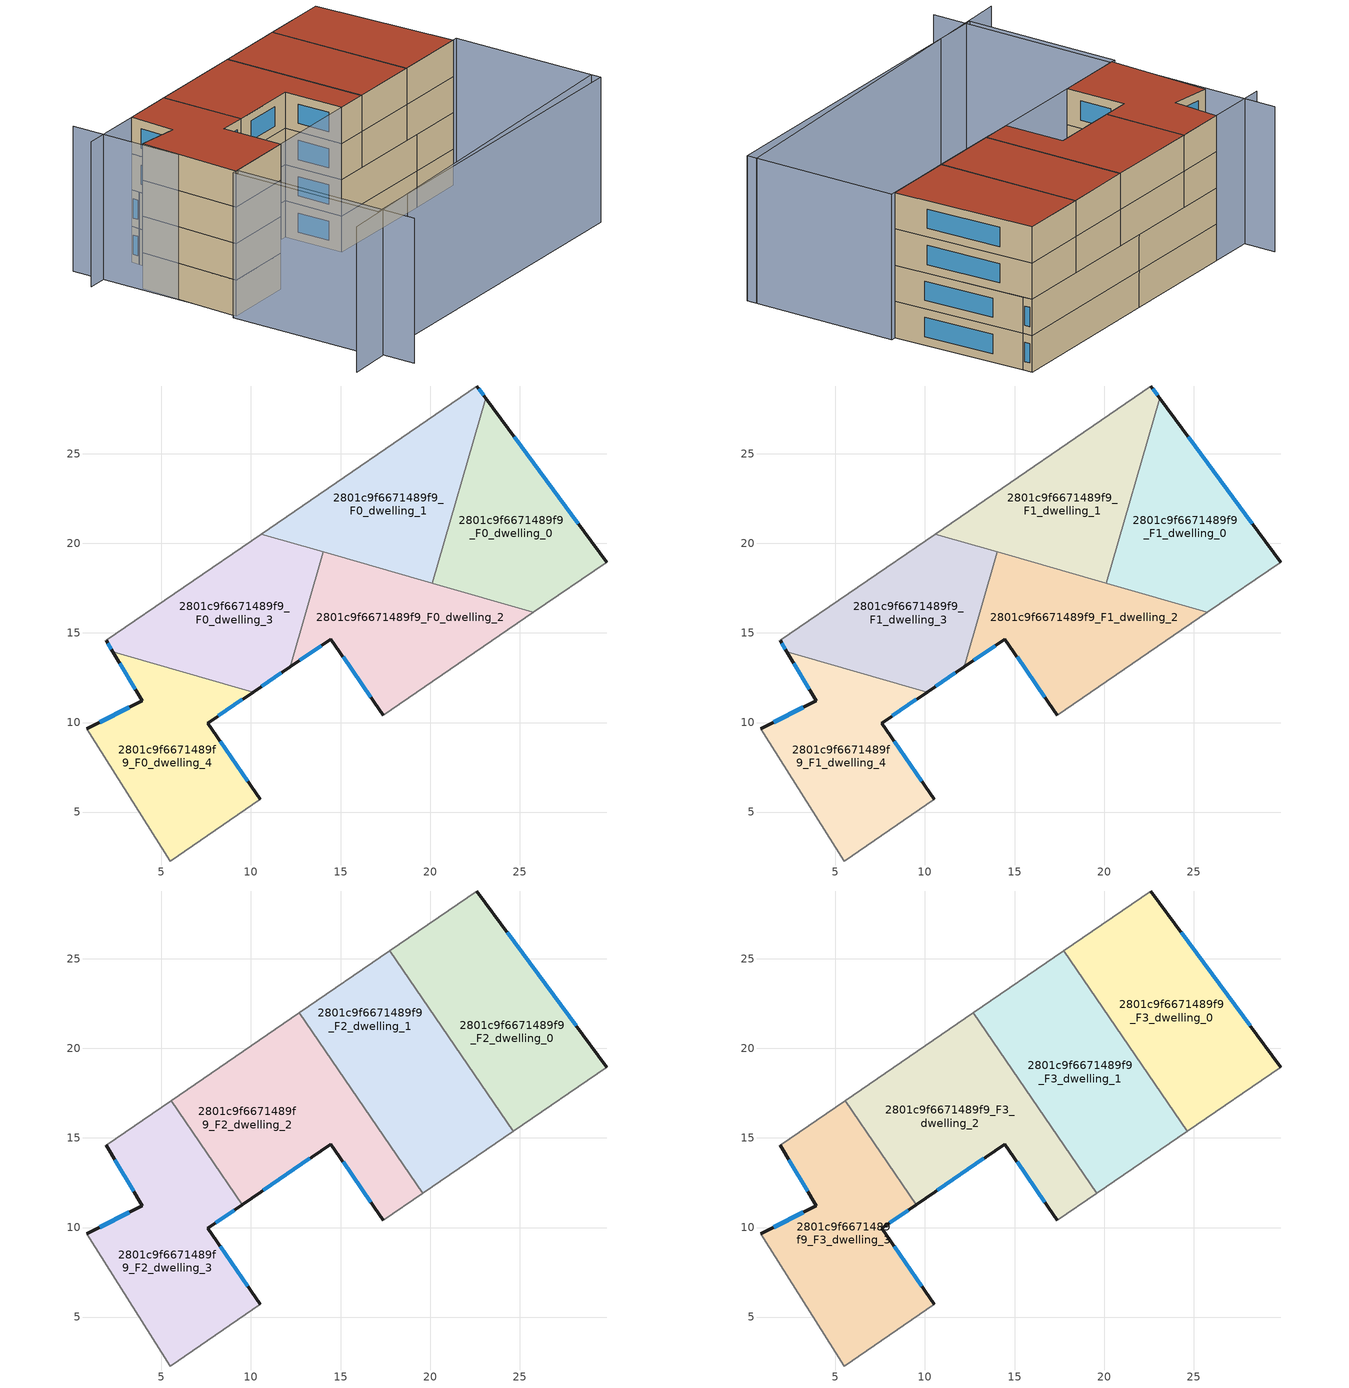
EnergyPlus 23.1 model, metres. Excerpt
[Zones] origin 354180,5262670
2801c9f6671489f9_F0_dwelling_0
 floor ground (EU_floor_Construction): 23.11,28.11 29.86,18.96 25.76,16.15 20.13,17.77 z0
 wall outside (EU_wall_Construction): 29.86,18.96 23.11,28.11 z0:3
 wall adiabatic (EU_wall_Construction): 25.76,16.15 29.86,18.96 z0:3
 wall to 2801c9f6671489f9_F0_dwelling_1 (EU_wall_Construction): 23.11,28.11 20.13,17.77 z0:3
 wall to 2801c9f6671489f9_F0_dwelling_2 (EU_wall_Construction): 20.13,17.77 25.76,16.15 z0:3
 window (EU_Window_Construction): 28.28,21.11 24.7,25.96 z0.7:2.3
2801c9f6671489f9_F0_dwelling_1
 floor ground (EU_floor_Construction): 22.61,28.79 23.11,28.11 20.13,17.77 10.56,20.53 z0
 wall outside (EU_wall_Construction): 23.11,28.11 22.61,28.79 z0:3
 wall adiabatic (EU_wall_Construction): 22.61,28.79 10.56,20.53 z0:3
 wall to 2801c9f6671489f9_F0_dwelling_3 (EU_wall_Construction): 10.56,20.53 14.04,19.52 z0:3
 wall to 2801c9f6671489f9_F0_dwelling_2 (EU_wall_Construction): 14.04,19.52 20.13,17.77 z0:3
 window (EU_Window_Construction): 23,28.27 22.73,28.63 z0.7:2.3
2801c9f6671489f9_F0_dwelling_2
 floor ground (EU_floor_Construction): 25.76,16.15 17.38,10.41 14.45,14.66 12.19,13.12 14.04,19.52 z0
 wall outside (EU_wall_Construction): 12.19,13.12 14.45,14.66 17.38,10.41 z0:3
 wall to 2801c9f6671489f9_F0_dwelling_3 (EU_wall_Construction): 14.04,19.52 12.19,13.12 z0:3
 wall adiabatic (EU_wall_Construction): 17.38,10.41 25.76,16.15 z0:3
 window (EU_Window_Construction): 15.14,13.67 16.7,11.41 / 12.72,13.48 13.92,14.3 z0.7:2.3
2801c9f6671489f9_F0_dwelling_3
 floor ground (EU_floor_Construction): 14.04,19.52 12.19,13.12 10.12,11.7 2.29,13.95 1.91,14.59 10.56,20.53 z0
 wall outside (EU_wall_Construction): 10.12,11.7 12.19,13.12 / 1.91,14.59 2.29,13.95 z0:3
 wall to 2801c9f6671489f9_F0_dwelling_4 (EU_wall_Construction): 2.29,13.95 10.12,11.7 z0:3
 wall adiabatic (EU_wall_Construction): 10.56,20.53 1.91,14.59 z0:3
 window (EU_Window_Construction): 10.6,12.03 11.7,12.78 / 2,14.44 2.2,14.1 z0.7:2.3
2801c9f6671489f9_F0_dwelling_4
 floor ground (EU_floor_Construction): 10.12,11.7 7.58,9.96 10.52,5.71 5.49,2.27 0.83,9.66 3.93,11.22 2.29,13.95 z0
 wall outside (EU_wall_Construction): 2.29,13.95 3.93,11.22 0.83,9.66 / 10.52,5.71 7.58,9.96 10.12,11.7 z0:3
 wall adiabatic (EU_wall_Construction): 0.83,9.66 5.49,2.27 10.52,5.71 z0:3
 window (EU_Window_Construction): 3.2,10.86 1.56,10.02 / 2.68,13.31 3.55,11.87 / 8.18,10.37 9.52,11.29 / 9.83,6.71 8.27,8.97 z0.7:2.3
2801c9f6671489f9_F1_dwelling_0
 floor to 2801c9f6671489f9_F0_dwelling_0 (EU_floor_Construction): 23.11,28.11 29.86,18.96 25.76,16.15 20.13,17.77 z3
 wall outside (EU_wall_Construction): 29.86,18.96 23.11,28.11 z3:6
 wall adiabatic (EU_wall_Construction): 25.76,16.15 29.86,18.96 z3:6
 wall to 2801c9f6671489f9_F1_dwelling_1 (EU_wall_Construction): 23.11,28.11 20.13,17.77 z3:6
 wall to 2801c9f6671489f9_F1_dwelling_2 (EU_wall_Construction): 20.13,17.77 25.76,16.15 z3:6
 window (EU_Window_Construction): 28.28,21.11 24.7,25.96 z3.7:5.3
2801c9f6671489f9_F1_dwelling_1
 floor to 2801c9f6671489f9_F0_dwelling_1 (EU_floor_Construction): 22.61,28.79 23.11,28.11 20.13,17.77 10.56,20.53 z3
 wall outside (EU_wall_Construction): 23.11,28.11 22.61,28.79 z3:6
 wall adiabatic (EU_wall_Construction): 22.61,28.79 10.56,20.53 z3:6
 wall to 2801c9f6671489f9_F1_dwelling_3 (EU_wall_Construction): 10.56,20.53 14.04,19.52 z3:6
 wall to 2801c9f6671489f9_F1_dwelling_2 (EU_wall_Construction): 14.04,19.52 20.13,17.77 z3:6
 window (EU_Window_Construction): 23,28.27 22.73,28.63 z3.7:5.3
2801c9f6671489f9_F1_dwelling_2
 floor to 2801c9f6671489f9_F0_dwelling_2 (EU_floor_Construction): 25.76,16.15 17.38,10.41 14.45,14.66 12.19,13.12 14.04,19.52 z3
 wall outside (EU_wall_Construction): 12.19,13.12 14.45,14.66 17.38,10.41 z3:6
 wall to 2801c9f6671489f9_F1_dwelling_3 (EU_wall_Construction): 14.04,19.52 12.19,13.12 z3:6
 wall adiabatic (EU_wall_Construction): 17.38,10.41 25.76,16.15 z3:6
 window (EU_Window_Construction): 15.14,13.67 16.7,11.41 / 12.72,13.48 13.92,14.3 z3.7:5.3
2801c9f6671489f9_F1_dwelling_3
 floor to 2801c9f6671489f9_F0_dwelling_3 (EU_floor_Construction): 14.04,19.52 12.19,13.12 10.12,11.7 2.29,13.95 1.91,14.59 10.56,20.53 z3
 wall outside (EU_wall_Construction): 10.12,11.7 12.19,13.12 / 1.91,14.59 2.29,13.95 z3:6
 wall to 2801c9f6671489f9_F1_dwelling_4 (EU_wall_Construction): 2.29,13.95 10.12,11.7 z3:6
 wall adiabatic (EU_wall_Construction): 10.56,20.53 1.91,14.59 z3:6
 window (EU_Window_Construction): 10.6,12.03 11.7,12.78 / 2,14.44 2.2,14.1 z3.7:5.3
2801c9f6671489f9_F1_dwelling_4
 floor to 2801c9f6671489f9_F0_dwelling_4 (EU_floor_Construction): 10.12,11.7 7.58,9.96 10.52,5.71 5.49,2.27 0.83,9.66 3.93,11.22 2.29,13.95 z3
 wall outside (EU_wall_Construction): 2.29,13.95 3.93,11.22 0.83,9.66 / 10.52,5.71 7.58,9.96 10.12,11.7 z3:6
 wall adiabatic (EU_wall_Construction): 0.83,9.66 5.49,2.27 10.52,5.71 z3:6
 window (EU_Window_Construction): 3.2,10.86 1.56,10.02 / 2.68,13.31 3.55,11.87 / 8.18,10.37 9.52,11.29 / 9.83,6.71 8.27,8.97 z3.7:5.3
2801c9f6671489f9_F2_dwelling_0
 floor to 2801c9f6671489f9_F1_dwelling_0 (EU_floor_Construction): 23.11,28.11 29.86,18.96 25.75,16.15 23.71,16.74 20.98,20.72 z6
 floor to 2801c9f6671489f9_F1_dwelling_1 (EU_floor_Construction): 22.61,28.79 23.11,28.11 20.98,20.72 17.74,25.45 z6
 floor to 2801c9f6671489f9_F1_dwelling_2 (EU_floor_Construction): 25.75,16.15 24.64,15.38 23.71,16.74 z6
 wall outside (EU_wall_Construction): 29.86,18.96 22.61,28.79 z6:9
 wall to 2801c9f6671489f9_F2_dwelling_1 (EU_wall_Construction): 17.74,25.45 24.64,15.38 z6:9
 wall adiabatic (EU_wall_Construction): 22.61,28.79 17.74,25.45 / 24.64,15.38 29.86,18.96 z6:9
 window (EU_Window_Construction): 28.16,21.27 24.32,26.49 z6.7:8.3
2801c9f6671489f9_F2_dwelling_1
 floor to 2801c9f6671489f9_F1_dwelling_1 (EU_floor_Construction): 17.74,25.45 20.98,20.72 20.13,17.77 14.46,19.4 12.69,21.98 z6
 floor to 2801c9f6671489f9_F1_dwelling_0 (EU_floor_Construction): 20.98,20.72 23.71,16.74 20.13,17.77 z6
 floor to 2801c9f6671489f9_F1_dwelling_2 (EU_floor_Construction): 23.71,16.74 24.64,15.38 19.59,11.92 14.46,19.4 z6
 wall to 2801c9f6671489f9_F2_dwelling_2 (EU_wall_Construction): 12.69,21.98 19.59,11.92 z6:9
 wall adiabatic (EU_wall_Construction): 17.74,25.45 12.69,21.98 / 19.59,11.92 24.64,15.38 z6:9
2801c9f6671489f9_F2_dwelling_2
 floor to 2801c9f6671489f9_F1_dwelling_2 (EU_floor_Construction): 14.46,19.4 19.59,11.92 17.38,10.41 14.45,14.66 12.19,13.12 14.04,19.52 z6
 floor to 2801c9f6671489f9_F1_dwelling_3 (EU_floor_Construction): 14.04,19.52 12.19,13.12 10.12,11.7 9.01,12.02 5.54,17.08 10.56,20.53 z6
 floor to 2801c9f6671489f9_F1_dwelling_4 (EU_floor_Construction): 10.12,11.7 9.51,11.29 9.01,12.02 z6
 floor to 2801c9f6671489f9_F1_dwelling_1 (EU_floor_Construction): 12.69,21.98 14.46,19.4 10.56,20.53 z6
 wall outside (EU_wall_Construction): 9.51,11.29 14.45,14.66 17.38,10.41 z6:9
 wall adiabatic (EU_wall_Construction): 17.38,10.41 19.59,11.92 / 12.69,21.98 5.54,17.08 z6:9
 wall to 2801c9f6671489f9_F2_dwelling_3 (EU_wall_Construction): 5.54,17.08 9.51,11.29 z6:9
 window (EU_Window_Construction): 15.14,13.67 16.7,11.41 / 10.67,12.08 13.29,13.87 z6.7:8.3
2801c9f6671489f9_F2_dwelling_3
 floor to 2801c9f6671489f9_F1_dwelling_3 (EU_floor_Construction): 5.54,17.08 9.01,12.02 2.29,13.95 1.91,14.59 z6
 floor to 2801c9f6671489f9_F1_dwelling_4 (EU_floor_Construction): 9.01,12.02 9.51,11.29 7.58,9.96 10.52,5.71 5.49,2.27 0.83,9.66 3.93,11.22 2.29,13.95 z6
 wall outside (EU_wall_Construction): 1.91,14.59 3.93,11.22 0.83,9.66 / 10.52,5.71 7.58,9.96 9.51,11.29 z6:9
 wall adiabatic (EU_wall_Construction): 0.83,9.66 5.49,2.27 10.52,5.71 / 5.54,17.08 1.91,14.59 z6:9
 window (EU_Window_Construction): 3.2,10.86 1.56,10.02 / 2.39,13.8 3.46,12.01 / 8.04,10.27 9.06,10.98 / 9.83,6.71 8.27,8.97 z6.7:8.3
2801c9f6671489f9_F3_dwelling_0
 floor to 2801c9f6671489f9_F2_dwelling_0 (EU_floor_Construction): 22.61,28.79 29.86,18.96 24.64,15.38 17.74,25.45 z9
 wall outside (EU_wall_Construction): 29.86,18.96 22.61,28.79 z9:12
 wall to 2801c9f6671489f9_F3_dwelling_1 (EU_wall_Construction): 17.74,25.45 24.64,15.38 z9:12
 wall adiabatic (EU_wall_Construction): 22.61,28.79 17.74,25.45 / 24.64,15.38 29.86,18.96 z9:12
 window (EU_Window_Construction): 28.16,21.27 24.32,26.49 z9.7:11.3
 roof outside (EU_roof_Construction): 29.86,18.96 22.61,28.79 17.74,25.45 24.64,15.38 z12
2801c9f6671489f9_F3_dwelling_1
 floor to 2801c9f6671489f9_F2_dwelling_1 (EU_floor_Construction): 17.74,25.45 24.64,15.38 19.59,11.92 12.69,21.98 z9
 wall to 2801c9f6671489f9_F3_dwelling_2 (EU_wall_Construction): 12.69,21.98 19.59,11.92 z9:12
 wall adiabatic (EU_wall_Construction): 17.74,25.45 12.69,21.98 / 19.59,11.92 24.64,15.38 z9:12
 roof outside (EU_roof_Construction): 24.64,15.38 17.74,25.45 12.69,21.98 19.59,11.92 z12
2801c9f6671489f9_F3_dwelling_2
 floor to 2801c9f6671489f9_F2_dwelling_2 (EU_floor_Construction): 12.69,21.98 19.59,11.92 17.38,10.41 14.45,14.66 9.51,11.29 5.54,17.08 z9
 wall outside (EU_wall_Construction): 9.51,11.29 14.45,14.66 17.38,10.41 z9:12
 wall adiabatic (EU_wall_Construction): 17.38,10.41 19.59,11.92 / 12.69,21.98 5.54,17.08 z9:12
 wall to 2801c9f6671489f9_F3_dwelling_3 (EU_wall_Construction): 5.54,17.08 9.51,11.29 z9:12
 window (EU_Window_Construction): 15.14,13.67 16.7,11.41 / 10.67,12.08 13.29,13.87 z9.7:11.3
 roof outside (EU_roof_Construction): 19.59,11.92 12.69,21.98 5.54,17.08 9.51,11.29 14.45,14.66 17.38,10.41 z12
2801c9f6671489f9_F3_dwelling_3
 floor to 2801c9f6671489f9_F2_dwelling_3 (EU_floor_Construction): 5.54,17.08 9.51,11.29 7.58,9.96 10.52,5.71 5.49,2.27 0.83,9.66 3.93,11.22 1.91,14.59 z9
 wall outside (EU_wall_Construction): 1.91,14.59 3.93,11.22 0.83,9.66 / 10.52,5.71 7.58,9.96 9.51,11.29 z9:12
 wall adiabatic (EU_wall_Construction): 0.83,9.66 5.49,2.27 10.52,5.71 / 5.54,17.08 1.91,14.59 z9:12
 window (EU_Window_Construction): 3.2,10.86 1.56,10.02 / 2.39,13.8 3.46,12.01 / 8.04,10.27 9.06,10.98 / 9.83,6.71 8.27,8.97 z9.7:11.3
 roof outside (EU_roof_Construction): 10.52,5.71 7.58,9.96 9.51,11.29 5.54,17.08 1.91,14.59 3.93,11.22 0.83,9.66 5.49,2.27 z12
shading: -2.81,14.65 14.72,-10.95 / 22.61,28.79 -2.61,11.48 / 10.09,-10.83 37.15,9.08 / 5.2,2.06 30.2,19.22 / 30.2,19.22 37.65,8.36 / 37.65,8.36 12.64,-8.79 / 12.64,-8.79 5.2,2.06 z0:12
[Building]
EU S2 Campaign: North Axis=0; Terrain=City; Solar Distribution=FullExterior
[Site:Location]
Budapest.Ferenc.Liszt.Intl.AP: Latitude=47.437; Longitude=19.256; Time Zone=1; Elevation=185
[SizingPeriod:WeatherFileDays]
AnnualSizingPeriod: Begin Month=1; Begin Day of Month=1; End Month=12; End Day of Month=31; Day of Week for Start Day=Monday; Use Weather File Daylight Saving Period=No; Use Weather File Rain and Snow Indicators=No
[MATERIAL]
EU_InternalMass_Material: Roughness=MediumRough; Thickness=0.1; Conductivity=1; Density=1800; Specific Heat=900; Thermal Absorptance=0.9; Solar Absorptance=0.7; Visible Absorptance=0.7
[MATERIAL:NOMASS] Roughness=MediumRough; Thermal Absorptance=0.9; Solar Absorptance=0.7; Visible Absorptance=0.7
Name | Thermal Resistance
EU_wall_NoMass | 0.832559
EU_roof_NoMass | 1.39638
EU_floor_NoMass | 0.872794
[WINDOWMATERIAL:SIMPLEGLAZINGSYSTEM]
EU_Window_SimpleGlazing: UFactor=2.79869; Solar Heat Gain Coefficient=0.75; Visible Transmittance=0.75
[CONSTRUCTION]
EU_wall_Construction: EU_wall_NoMass
EU_roof_Construction: EU_roof_NoMass
EU_floor_Construction: EU_floor_NoMass
EU_Window_Construction: EU_Window_SimpleGlazing
EU_InternalMass_Construction: EU_InternalMass_Material
[ZONE] Type=1; Multiplier=1; Ceiling Height=autocalculate; Floor Area=autocalculate; Part of Total Floor Area=Yes
Name | Volume
2801c9f6671489f9_F0_dwelling_0; 2801c9f6671489f9_F1_dwelling_0; 2801c9f6671489f9_F0_dwelling_3; 2801c9f6671489f9_F1_dwelling_3 | 179.427
2801c9f6671489f9_F2_dwelling_0; 2801c9f6671489f9_F3_dwelling_0 | 224.27
2801c9f6671489f9_F0_dwelling_1; 2801c9f6671489f9_F1_dwelling_1 | 179.422
2801c9f6671489f9_F2_dwelling_1; 2801c9f6671489f9_F3_dwelling_1 | 224.23
2801c9f6671489f9_F0_dwelling_2; 2801c9f6671489f9_F1_dwelling_2 | 179.402
2801c9f6671489f9_F2_dwelling_2; 2801c9f6671489f9_F3_dwelling_2 | 224.281
2801c9f6671489f9_F2_dwelling_3; 2801c9f6671489f9_F3_dwelling_3 | 224.285
2801c9f6671489f9_F0_dwelling_4; 2801c9f6671489f9_F1_dwelling_4 | 179.426
[INTERNALMASS] Construction=EU_InternalMass_Construction
Name | Zone or ZoneList | Surface Area
2801c9f6671489f9_F0_dwelling_0_EU_InternalMass | 2801c9f6671489f9_F0_dwelling_0 | 59.809
2801c9f6671489f9_F0_dwelling_1_EU_InternalMass | 2801c9f6671489f9_F0_dwelling_1 | 59.8023
2801c9f6671489f9_F0_dwelling_2_EU_InternalMass | 2801c9f6671489f9_F0_dwelling_2 | 59.8003
2801c9f6671489f9_F0_dwelling_3_EU_InternalMass | 2801c9f6671489f9_F0_dwelling_3 | 59.8062
2801c9f6671489f9_F0_dwelling_4_EU_InternalMass | 2801c9f6671489f9_F0_dwelling_4 | 59.8087
2801c9f6671489f9_F1_dwelling_0_EU_InternalMass | 2801c9f6671489f9_F1_dwelling_0 | 59.809
2801c9f6671489f9_F1_dwelling_1_EU_InternalMass | 2801c9f6671489f9_F1_dwelling_1 | 59.8023
2801c9f6671489f9_F1_dwelling_2_EU_InternalMass | 2801c9f6671489f9_F1_dwelling_2 | 59.8003
2801c9f6671489f9_F1_dwelling_3_EU_InternalMass | 2801c9f6671489f9_F1_dwelling_3 | 59.8062
2801c9f6671489f9_F1_dwelling_4_EU_InternalMass | 2801c9f6671489f9_F1_dwelling_4 | 59.8087
2801c9f6671489f9_F2_dwelling_0_EU_InternalMass | 2801c9f6671489f9_F2_dwelling_0 | 74.7567
2801c9f6671489f9_F2_dwelling_1_EU_InternalMass | 2801c9f6671489f9_F2_dwelling_1 | 74.7431
2801c9f6671489f9_F2_dwelling_2_EU_InternalMass | 2801c9f6671489f9_F2_dwelling_2 | 74.7602
2801c9f6671489f9_F2_dwelling_3_EU_InternalMass | 2801c9f6671489f9_F2_dwelling_3 | 74.7615
2801c9f6671489f9_F3_dwelling_0_EU_InternalMass | 2801c9f6671489f9_F3_dwelling_0 | 74.7567
2801c9f6671489f9_F3_dwelling_1_EU_InternalMass | 2801c9f6671489f9_F3_dwelling_1 | 74.7431
2801c9f6671489f9_F3_dwelling_2_EU_InternalMass | 2801c9f6671489f9_F3_dwelling_2 | 74.7602
2801c9f6671489f9_F3_dwelling_3_EU_InternalMass | 2801c9f6671489f9_F3_dwelling_3 | 74.7615
[OTHEREQUIPMENT] Fuel Type=Electricity; Design Level Calculation Method=Watts/Area; Power per Zone Floor Area=1; Fraction Latent=0; Fraction Radiant=0; Fraction Lost=0; Carbon Dioxide Generation Rate=0; EndUse Subcategory=EU_Step8_InternalGains
Name | Zone or ZoneList or Space or SpaceList | Schedule
EU_Step8_InternalGain_2801c9f6671489f9_F0_dwelling_0_f000 | 2801c9f6671489f9_F0_dwelling_0 | EU_Step8_GainSchedule_2801c9f6671489f9_F0_dwelling_0_f000
EU_Step8_InternalGain_2801c9f6671489f9_F0_dwelling_1_f000 | 2801c9f6671489f9_F0_dwelling_1 | EU_Step8_GainSchedule_2801c9f6671489f9_F0_dwelling_1_f000
EU_Step8_InternalGain_2801c9f6671489f9_F0_dwelling_2_f000 | 2801c9f6671489f9_F0_dwelling_2 | EU_Step8_GainSchedule_2801c9f6671489f9_F0_dwelling_2_f000
EU_Step8_InternalGain_2801c9f6671489f9_F0_dwelling_3_f000 | 2801c9f6671489f9_F0_dwelling_3 | EU_Step8_GainSchedule_2801c9f6671489f9_F0_dwelling_3_f000
EU_Step8_InternalGain_2801c9f6671489f9_F0_dwelling_4_f000 | 2801c9f6671489f9_F0_dwelling_4 | EU_Step8_GainSchedule_2801c9f6671489f9_F0_dwelling_4_f000
EU_Step8_InternalGain_2801c9f6671489f9_F1_dwelling_0_f000 | 2801c9f6671489f9_F1_dwelling_0 | EU_Step8_GainSchedule_2801c9f6671489f9_F1_dwelling_0_f000
EU_Step8_InternalGain_2801c9f6671489f9_F1_dwelling_1_f000 | 2801c9f6671489f9_F1_dwelling_1 | EU_Step8_GainSchedule_2801c9f6671489f9_F1_dwelling_1_f000
EU_Step8_InternalGain_2801c9f6671489f9_F1_dwelling_2_f000 | 2801c9f6671489f9_F1_dwelling_2 | EU_Step8_GainSchedule_2801c9f6671489f9_F1_dwelling_2_f000
EU_Step8_InternalGain_2801c9f6671489f9_F1_dwelling_3_f000 | 2801c9f6671489f9_F1_dwelling_3 | EU_Step8_GainSchedule_2801c9f6671489f9_F1_dwelling_3_f000
EU_Step8_InternalGain_2801c9f6671489f9_F1_dwelling_4_f000 | 2801c9f6671489f9_F1_dwelling_4 | EU_Step8_GainSchedule_2801c9f6671489f9_F1_dwelling_4_f000
EU_Step8_InternalGain_2801c9f6671489f9_F2_dwelling_0_f000 | 2801c9f6671489f9_F2_dwelling_0 | EU_Step8_GainSchedule_2801c9f6671489f9_F2_dwelling_0_f000
EU_Step8_InternalGain_2801c9f6671489f9_F2_dwelling_1_f000 | 2801c9f6671489f9_F2_dwelling_1 | EU_Step8_GainSchedule_2801c9f6671489f9_F2_dwelling_1_f000
EU_Step8_InternalGain_2801c9f6671489f9_F2_dwelling_2_f000 | 2801c9f6671489f9_F2_dwelling_2 | EU_Step8_GainSchedule_2801c9f6671489f9_F2_dwelling_2_f000
EU_Step8_InternalGain_2801c9f6671489f9_F2_dwelling_3_f000 | 2801c9f6671489f9_F2_dwelling_3 | EU_Step8_GainSchedule_2801c9f6671489f9_F2_dwelling_3_f000
EU_Step8_InternalGain_2801c9f6671489f9_F3_dwelling_0_f000 | 2801c9f6671489f9_F3_dwelling_0 | EU_Step8_GainSchedule_2801c9f6671489f9_F3_dwelling_0_f000
EU_Step8_InternalGain_2801c9f6671489f9_F3_dwelling_1_f000 | 2801c9f6671489f9_F3_dwelling_1 | EU_Step8_GainSchedule_2801c9f6671489f9_F3_dwelling_1_f000
EU_Step8_InternalGain_2801c9f6671489f9_F3_dwelling_2_f000 | 2801c9f6671489f9_F3_dwelling_2 | EU_Step8_GainSchedule_2801c9f6671489f9_F3_dwelling_2_f000
EU_Step8_InternalGain_2801c9f6671489f9_F3_dwelling_3_f000 | 2801c9f6671489f9_F3_dwelling_3 | EU_Step8_GainSchedule_2801c9f6671489f9_F3_dwelling_3_f000
[ZONEVENTILATION:DESIGNFLOWRATE] Schedule=EU_AlwaysOn; Design Flow Rate Calculation Method=AirChanges/Hour; Air Changes per Hour=0.475469; Ventilation Type=Natural; Fan Pressure Rise=0; Fan Total Efficiency=1; Constant Term Coefficient=1; Temperature Term Coefficient=0; Velocity Term Coefficient=0; Velocity Squared Term Coefficient=0; Minimum Indoor Temperature=-100; Maximum Indoor Temperature=100; Delta Temperature=-100; Minimum Outdoor Temperature=-100; Maximum Outdoor Temperature=100; Maximum Wind Speed=40
Name | Zone or ZoneList or Space or SpaceList
EU_ConstantAir_2801c9f6671489f9_F0_dwelling_0 | 2801c9f6671489f9_F0_dwelling_0
EU_ConstantAir_2801c9f6671489f9_F0_dwelling_1 | 2801c9f6671489f9_F0_dwelling_1
EU_ConstantAir_2801c9f6671489f9_F0_dwelling_2 | 2801c9f6671489f9_F0_dwelling_2
EU_ConstantAir_2801c9f6671489f9_F0_dwelling_3 | 2801c9f6671489f9_F0_dwelling_3
EU_ConstantAir_2801c9f6671489f9_F0_dwelling_4 | 2801c9f6671489f9_F0_dwelling_4
EU_ConstantAir_2801c9f6671489f9_F1_dwelling_0 | 2801c9f6671489f9_F1_dwelling_0
EU_ConstantAir_2801c9f6671489f9_F1_dwelling_1 | 2801c9f6671489f9_F1_dwelling_1
EU_ConstantAir_2801c9f6671489f9_F1_dwelling_2 | 2801c9f6671489f9_F1_dwelling_2
EU_ConstantAir_2801c9f6671489f9_F1_dwelling_3 | 2801c9f6671489f9_F1_dwelling_3
EU_ConstantAir_2801c9f6671489f9_F1_dwelling_4 | 2801c9f6671489f9_F1_dwelling_4
EU_ConstantAir_2801c9f6671489f9_F2_dwelling_0 | 2801c9f6671489f9_F2_dwelling_0
EU_ConstantAir_2801c9f6671489f9_F2_dwelling_1 | 2801c9f6671489f9_F2_dwelling_1
EU_ConstantAir_2801c9f6671489f9_F2_dwelling_2 | 2801c9f6671489f9_F2_dwelling_2
EU_ConstantAir_2801c9f6671489f9_F2_dwelling_3 | 2801c9f6671489f9_F2_dwelling_3
EU_ConstantAir_2801c9f6671489f9_F3_dwelling_0 | 2801c9f6671489f9_F3_dwelling_0
EU_ConstantAir_2801c9f6671489f9_F3_dwelling_1 | 2801c9f6671489f9_F3_dwelling_1
EU_ConstantAir_2801c9f6671489f9_F3_dwelling_2 | 2801c9f6671489f9_F3_dwelling_2
EU_ConstantAir_2801c9f6671489f9_F3_dwelling_3 | 2801c9f6671489f9_F3_dwelling_3
[HVACTEMPLATE:THERMOSTAT] Constant Heating Setpoint=20; Constant Cooling Setpoint=50
EU_HeatOnly_2801c9f6671489f9_F0_dwelling_0; EU_HeatOnly_2801c9f6671489f9_F0_dwelling_1; EU_HeatOnly_2801c9f6671489f9_F0_dwelling_2; EU_HeatOnly_2801c9f6671489f9_F0_dwelling_3; EU_HeatOnly_2801c9f6671489f9_F0_dwelling_4; EU_HeatOnly_2801c9f6671489f9_F1_dwelling_0; EU_HeatOnly_2801c9f6671489f9_F1_dwelling_1; EU_HeatOnly_2801c9f6671489f9_F1_dwelling_2; EU_HeatOnly_2801c9f6671489f9_F1_dwelling_3; EU_HeatOnly_2801c9f6671489f9_F1_dwelling_4; EU_HeatOnly_2801c9f6671489f9_F2_dwelling_0; EU_HeatOnly_2801c9f6671489f9_F2_dwelling_1; EU_HeatOnly_2801c9f6671489f9_F2_dwelling_2; EU_HeatOnly_2801c9f6671489f9_F2_dwelling_3; EU_HeatOnly_2801c9f6671489f9_F3_dwelling_0; EU_HeatOnly_2801c9f6671489f9_F3_dwelling_1; EU_HeatOnly_2801c9f6671489f9_F3_dwelling_2; EU_HeatOnly_2801c9f6671489f9_F3_dwelling_3
[HVACTEMPLATE:ZONE:IDEALLOADSAIRSYSTEM] System Availability Schedule=EU_AlwaysOn; Maximum Heating Supply Air Temperature=50; Minimum Cooling Supply Air Temperature=13; Maximum Heating Supply Air Humidity Ratio=0.0156; Minimum Cooling Supply Air Humidity Ratio=0.0077; Heating Limit=NoLimit; Cooling Limit=NoLimit; Heating Availability Schedule=EU_AlwaysOn; Cooling Availability Schedule=EU_CoolingOff; Dehumidification Control Type=ConstantSensibleHeatRatio; Cooling Sensible Heat Ratio=0.7; Dehumidification Setpoint=60; Humidification Control Type=None; Humidification Setpoint=30; Outdoor Air Method=None; Outdoor Air Flow Rate per Person=0.00944; Outdoor Air Flow Rate per Zone Floor Area=0; Outdoor Air Flow Rate per Zone=0; Demand Controlled Ventilation Type=None; Outdoor Air Economizer Type=NoEconomizer; Heat Recovery Type=None; Sensible Heat Recovery Effectiveness=0.7; Latent Heat Recovery Effectiveness=0.65
Name | Template Thermostat
2801c9f6671489f9_F0_dwelling_0 | EU_HeatOnly_2801c9f6671489f9_F0_dwelling_0
2801c9f6671489f9_F0_dwelling_1 | EU_HeatOnly_2801c9f6671489f9_F0_dwelling_1
2801c9f6671489f9_F0_dwelling_2 | EU_HeatOnly_2801c9f6671489f9_F0_dwelling_2
2801c9f6671489f9_F0_dwelling_3 | EU_HeatOnly_2801c9f6671489f9_F0_dwelling_3
2801c9f6671489f9_F0_dwelling_4 | EU_HeatOnly_2801c9f6671489f9_F0_dwelling_4
2801c9f6671489f9_F1_dwelling_0 | EU_HeatOnly_2801c9f6671489f9_F1_dwelling_0
2801c9f6671489f9_F1_dwelling_1 | EU_HeatOnly_2801c9f6671489f9_F1_dwelling_1
2801c9f6671489f9_F1_dwelling_2 | EU_HeatOnly_2801c9f6671489f9_F1_dwelling_2
2801c9f6671489f9_F1_dwelling_3 | EU_HeatOnly_2801c9f6671489f9_F1_dwelling_3
2801c9f6671489f9_F1_dwelling_4 | EU_HeatOnly_2801c9f6671489f9_F1_dwelling_4
2801c9f6671489f9_F2_dwelling_0 | EU_HeatOnly_2801c9f6671489f9_F2_dwelling_0
2801c9f6671489f9_F2_dwelling_1 | EU_HeatOnly_2801c9f6671489f9_F2_dwelling_1
2801c9f6671489f9_F2_dwelling_2 | EU_HeatOnly_2801c9f6671489f9_F2_dwelling_2
2801c9f6671489f9_F2_dwelling_3 | EU_HeatOnly_2801c9f6671489f9_F2_dwelling_3
2801c9f6671489f9_F3_dwelling_0 | EU_HeatOnly_2801c9f6671489f9_F3_dwelling_0
2801c9f6671489f9_F3_dwelling_1 | EU_HeatOnly_2801c9f6671489f9_F3_dwelling_1
2801c9f6671489f9_F3_dwelling_2 | EU_HeatOnly_2801c9f6671489f9_F3_dwelling_2
2801c9f6671489f9_F3_dwelling_3 | EU_HeatOnly_2801c9f6671489f9_F3_dwelling_3
[SIZING:ZONE] Zone Cooling Design Supply Air Temperature Input Method=SupplyAirTemperature; Zone Cooling Design Supply Air Temperature=13; Zone Heating Design Supply Air Temperature Input Method=SupplyAirTemperature; Zone Heating Design Supply Air Temperature=50; Zone Cooling Design Supply Air Humidity Ratio=0.008; Zone Heating Design Supply Air Humidity Ratio=0.008; Cooling Design Air Flow Method=DesignDay; Cooling Design Air Flow Rate=0; Cooling Minimum Air Flow per Zone Floor Area=0.000762; Cooling Minimum Air Flow=0; Cooling Minimum Air Flow Fraction=0.2; Heating Design Air Flow Method=DesignDay; Heating Design Air Flow Rate=0; Heating Maximum Air Flow per Zone Floor Area=0.002032; Heating Maximum Air Flow=0.141576; Heating Maximum Air Flow Fraction=0.3; Account for Dedicated Outdoor Air System=No; Dedicated Outdoor Air System Control Strategy=NeutralSupplyAir; Dedicated Outdoor Air Low Setpoint Temperature for Design=autosize; Dedicated Outdoor Air High Setpoint Temperature for Design=autosize; Zone Load Sizing Method=Sensible Load Only No Latent Load; Zone Latent Cooling Design Supply Air Humidity Ratio Input Method=HumidityRatioDifference; Zone Cooling Design Supply Air Humidity Ratio Difference=0.005; Zone Latent Heating Design Supply Air Humidity Ratio Input Method=HumidityRatioDifference; Zone Humidification Design Supply Air Humidity Ratio Difference=0.005
2801c9f6671489f9_F0_dwelling_0; 2801c9f6671489f9_F0_dwelling_1; 2801c9f6671489f9_F0_dwelling_2; 2801c9f6671489f9_F0_dwelling_3; 2801c9f6671489f9_F0_dwelling_4; 2801c9f6671489f9_F1_dwelling_0; 2801c9f6671489f9_F1_dwelling_1; 2801c9f6671489f9_F1_dwelling_2; 2801c9f6671489f9_F1_dwelling_3; 2801c9f6671489f9_F1_dwelling_4; 2801c9f6671489f9_F2_dwelling_0; 2801c9f6671489f9_F2_dwelling_1; 2801c9f6671489f9_F2_dwelling_2; 2801c9f6671489f9_F2_dwelling_3; 2801c9f6671489f9_F3_dwelling_0; 2801c9f6671489f9_F3_dwelling_1; 2801c9f6671489f9_F3_dwelling_2; 2801c9f6671489f9_F3_dwelling_3
[SCHEDULE:CONSTANT]
Name | Hourly Value
EU_AlwaysOn | 1
EU_CoolingOff | 0
[SCHEDULE:FILE] Column Number=1; Rows to Skip at Top=0; Number of Hours of Data=8760; Column Separator=Comma; Interpolate to Timestep=No; Minutes per Item=60; Adjust Schedule for Daylight Savings=Yes
Name | File
EU_Step8_GainSchedule_2801c9f6671489f9_F0_dwelling_0_f000 | ../../schedules/2801c9f6671489f9/2801c9f6671489f9_F0_dwelling_0_f000_gain.csv
EU_Step8_GainSchedule_2801c9f6671489f9_F0_dwelling_1_f000 | ../../schedules/2801c9f6671489f9/2801c9f6671489f9_F0_dwelling_1_f000_gain.csv
EU_Step8_GainSchedule_2801c9f6671489f9_F0_dwelling_2_f000 | ../../schedules/2801c9f6671489f9/2801c9f6671489f9_F0_dwelling_2_f000_gain.csv
EU_Step8_GainSchedule_2801c9f6671489f9_F0_dwelling_3_f000 | ../../schedules/2801c9f6671489f9/2801c9f6671489f9_F0_dwelling_3_f000_gain.csv
EU_Step8_GainSchedule_2801c9f6671489f9_F0_dwelling_4_f000 | ../../schedules/2801c9f6671489f9/2801c9f6671489f9_F0_dwelling_4_f000_gain.csv
EU_Step8_GainSchedule_2801c9f6671489f9_F1_dwelling_0_f000 | ../../schedules/2801c9f6671489f9/2801c9f6671489f9_F1_dwelling_0_f000_gain.csv
EU_Step8_GainSchedule_2801c9f6671489f9_F1_dwelling_1_f000 | ../../schedules/2801c9f6671489f9/2801c9f6671489f9_F1_dwelling_1_f000_gain.csv
EU_Step8_GainSchedule_2801c9f6671489f9_F1_dwelling_2_f000 | ../../schedules/2801c9f6671489f9/2801c9f6671489f9_F1_dwelling_2_f000_gain.csv
EU_Step8_GainSchedule_2801c9f6671489f9_F1_dwelling_3_f000 | ../../schedules/2801c9f6671489f9/2801c9f6671489f9_F1_dwelling_3_f000_gain.csv
EU_Step8_GainSchedule_2801c9f6671489f9_F1_dwelling_4_f000 | ../../schedules/2801c9f6671489f9/2801c9f6671489f9_F1_dwelling_4_f000_gain.csv
EU_Step8_GainSchedule_2801c9f6671489f9_F2_dwelling_0_f000 | ../../schedules/2801c9f6671489f9/2801c9f6671489f9_F2_dwelling_0_f000_gain.csv
EU_Step8_GainSchedule_2801c9f6671489f9_F2_dwelling_1_f000 | ../../schedules/2801c9f6671489f9/2801c9f6671489f9_F2_dwelling_1_f000_gain.csv
EU_Step8_GainSchedule_2801c9f6671489f9_F2_dwelling_2_f000 | ../../schedules/2801c9f6671489f9/2801c9f6671489f9_F2_dwelling_2_f000_gain.csv
EU_Step8_GainSchedule_2801c9f6671489f9_F2_dwelling_3_f000 | ../../schedules/2801c9f6671489f9/2801c9f6671489f9_F2_dwelling_3_f000_gain.csv
EU_Step8_GainSchedule_2801c9f6671489f9_F3_dwelling_0_f000 | ../../schedules/2801c9f6671489f9/2801c9f6671489f9_F3_dwelling_0_f000_gain.csv
EU_Step8_GainSchedule_2801c9f6671489f9_F3_dwelling_1_f000 | ../../schedules/2801c9f6671489f9/2801c9f6671489f9_F3_dwelling_1_f000_gain.csv
EU_Step8_GainSchedule_2801c9f6671489f9_F3_dwelling_2_f000 | ../../schedules/2801c9f6671489f9/2801c9f6671489f9_F3_dwelling_2_f000_gain.csv
EU_Step8_GainSchedule_2801c9f6671489f9_F3_dwelling_3_f000 | ../../schedules/2801c9f6671489f9/2801c9f6671489f9_F3_dwelling_3_f000_gain.csv
